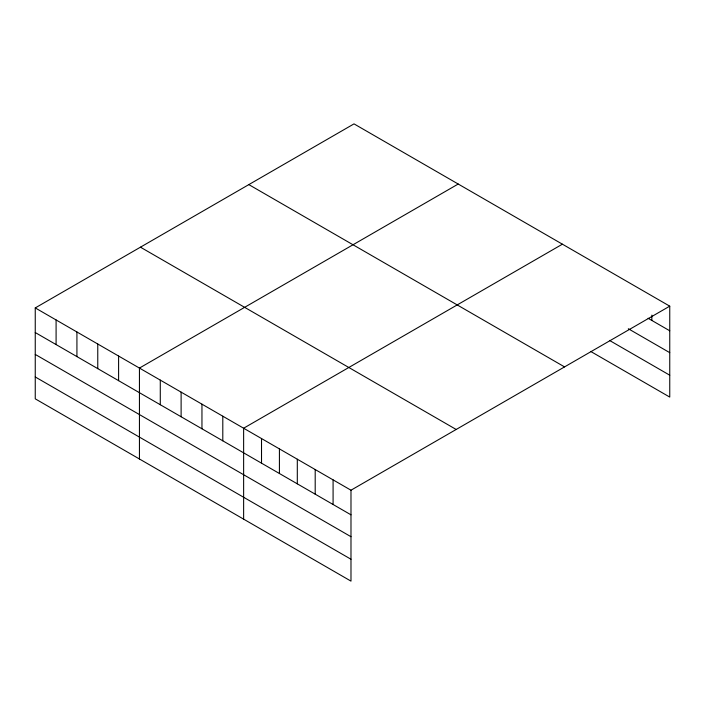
<?xml version="1.0" encoding="UTF-8"?>
<svg xmlns="http://www.w3.org/2000/svg" width="705" height="705" viewBox="0 0 705 705"><rect width="100%" height="100%" fill="white"/><g stroke="black" fill="none" stroke-linecap="round" stroke-linejoin="round"><path stroke-width="1.06" d="M350.984 536.708L350.984 490.204L35.25 307.918L35.25 398.836L350.984 581.123L350.984 536.708L35.25 354.421M590.649 351.416L669.75 397.082L669.75 306.164L354.016 123.877L35.25 307.918M458.215 184.031L139.44 368.072L139.44 458.99M562.405 244.186L243.63 428.226L243.63 519.144M350.984 490.204L669.75 306.164M648.089 318.281L669.75 330.786M628.314 328.742L669.75 352.667M609.481 340.409L669.75 375.201M248.83 184.613L564.555 366.9M140.445 247.182L456.17 429.468M35.25 332.54L350.984 514.826M35.25 376.964L350.984 559.241M651.861 315.109L651.861 320.458M333.086 479.876L333.086 504.498M315.197 469.548L315.197 494.17M297.307 459.219L297.307 483.841M279.418 448.882L279.418 473.513M261.52 438.554L261.52 463.185M222.798 416.197L222.798 440.819M201.956 404.168L201.956 428.79M181.114 392.13L181.114 416.761M160.282 380.101L160.282 404.732M118.599 356.043L118.599 380.665M97.766 344.014L97.766 368.636M76.924 331.985L76.924 356.607M56.092 319.947L56.092 344.578"/></g></svg>
